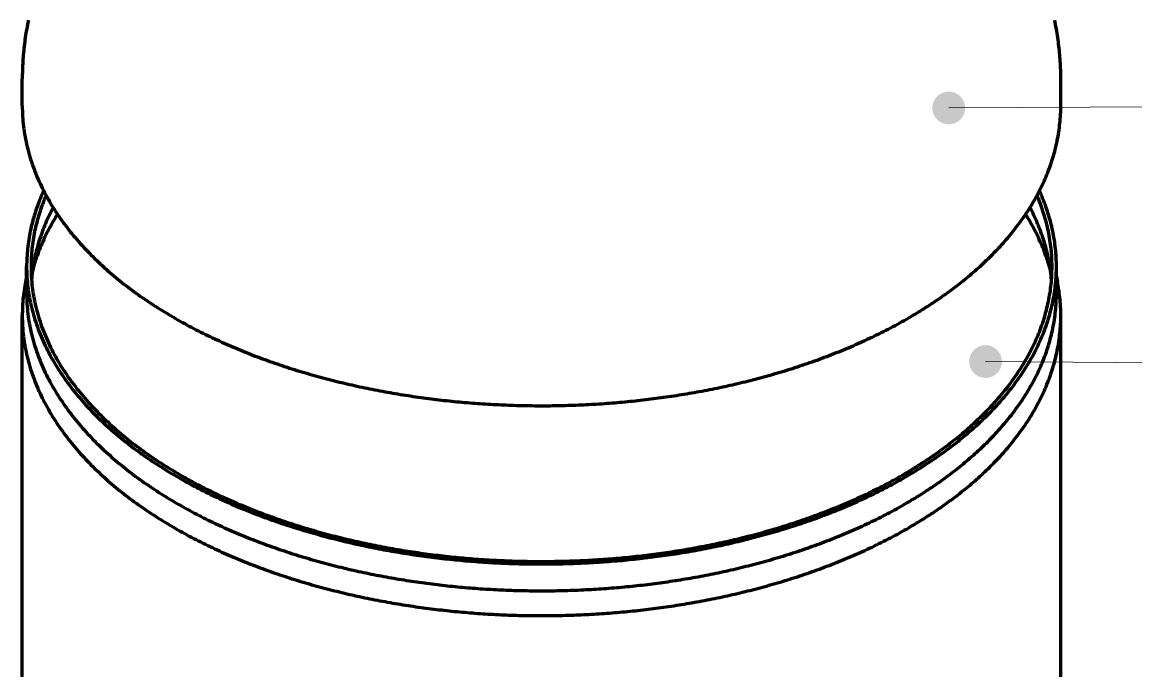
# Model space of a CAD drawing. Header units: millimetres. Extents: x 0 to 594, y 0 to 420.
# Drawn here: x 207.04 to 247.78, y 208.72 to 232.43 of the extents above; entities that cross this region are included whole.
import ezdxf

# ---------------------------------------------------------------- set-up
doc = ezdxf.new("R2010")
doc.units = ezdxf.units.MM
doc.layers.add('01-VISIBLE', color=7, linetype='CONTINUOUS', lineweight=70)
doc.layers.add('08-FINA', color=5, linetype='CONTINUOUS', lineweight=18)

msp = doc.modelspace()

# ---------------------------------------------------------------- hatches: boundary and pattern name
at = {"layer": '08-FINA'}
h = msp.add_hatch(color=7, dxfattribs=at)
h.dxf.hatch_style = 1
edge = h.paths.add_edge_path()
edge.add_arc((240.939, 229.295), 0.6, 0, 360)
h = msp.add_hatch(color=7, dxfattribs=at)
h.dxf.hatch_style = 1
edge = h.paths.add_edge_path()
edge.add_arc((242.285, 220.021), 0.6, 0, 360)

# ---------------------------------------------------------------- linework, layer by layer
at = {"layer": '01-VISIBLE'}
for p, q in [((207.04, 229.378), (207.04, 230.357)), ((245.04, 229.378), (245.04, 230.357)), ((207.2, 222.518), (207.2, 223.498)), ((244.88, 222.518), (244.88, 223.498)), ((207.2, 223.135), (207.162, 222.942)), ((244.88, 223.135), (244.918, 222.942)), ((207.04, 203.766), (207.04, 221.701)), ((245.04, 144.787), (245.04, 221.701))]:
    msp.add_line(p, q, dxfattribs=at)
for points in [[(207.262, 232.503), (207.246, 232.425), (207.23, 232.346), (207.215, 232.267), (207.201, 232.189), (207.187, 232.11), (207.174, 232.031), (207.162, 231.952), (207.15, 231.873), (207.139, 231.793), (207.128, 231.714), (207.118, 231.635), (207.108, 231.555), (207.1, 231.476), (207.091, 231.396), (207.084, 231.316), (207.077, 231.237), (207.07, 231.157), (207.064, 231.077), (207.059, 230.997), (207.055, 230.917), (207.051, 230.837), (207.047, 230.757), (207.045, 230.677), (207.042, 230.597), (207.041, 230.517), (207.04, 230.437), (207.04, 230.357)], [(245.04, 230.357), (245.039, 230.437), (245.038, 230.517), (245.037, 230.597), (245.035, 230.677), (245.032, 230.757), (245.029, 230.837), (245.025, 230.917), (245.02, 230.997), (245.015, 231.077), (245.009, 231.157), (245.003, 231.237), (244.996, 231.316), (244.988, 231.396), (244.98, 231.476), (244.971, 231.555), (244.961, 231.635), (244.951, 231.714), (244.941, 231.793), (244.929, 231.873), (244.917, 231.952), (244.905, 232.031), (244.892, 232.11), (244.878, 232.189), (244.864, 232.267), (244.849, 232.346), (244.834, 232.425), (244.817, 232.503)], [(207.04, 229.378), (207.04, 229.283), (207.042, 229.188), (207.046, 229.093), (207.051, 228.999), (207.057, 228.904), (207.065, 228.809), (207.074, 228.715), (207.085, 228.621), (207.097, 228.527), (207.11, 228.433), (207.125, 228.339), (207.141, 228.246), (207.158, 228.153), (207.177, 228.06), (207.197, 227.967), (207.219, 227.875), (207.241, 227.783), (207.266, 227.691), (207.291, 227.6), (207.317, 227.508), (207.345, 227.418), (207.374, 227.328), (207.405, 227.238), (207.436, 227.148), (207.469, 227.059), (207.503, 226.971), (207.538, 226.883), (207.574, 226.795), (207.611, 226.708), (207.649, 226.621), (207.689, 226.535), (207.729, 226.449), (207.771, 226.364), (207.813, 226.279), (207.857, 226.195), (207.901, 226.111), (207.947, 226.028), (207.994, 225.945), (208.041, 225.863), (208.089, 225.782), (208.139, 225.701), (208.189, 225.62), (208.24, 225.54), (208.292, 225.461), (208.345, 225.382), (208.398, 225.304), (208.453, 225.226), (208.508, 225.149), (208.564, 225.073), (208.62, 224.997), (208.678, 224.921), (208.736, 224.847), (208.795, 224.772), (208.855, 224.699), (208.915, 224.625), (208.976, 224.553), (209.038, 224.481), (209.1, 224.409), (209.163, 224.338), (209.227, 224.268), (209.291, 224.198), (209.356, 224.129), (209.421, 224.06), (209.487, 223.992), (209.553, 223.925), (209.62, 223.858), (209.688, 223.791), (209.756, 223.725), (209.825, 223.66), (209.894, 223.595), (209.964, 223.531), (210.034, 223.467), (210.104, 223.404), (210.175, 223.341), (210.247, 223.279), (210.319, 223.217), (210.391, 223.156), (210.464, 223.095), (210.538, 223.035), (210.611, 222.975), (210.685, 222.916), (210.76, 222.858), (210.835, 222.799), (210.91, 222.742), (210.986, 222.685), (211.062, 222.628), (211.138, 222.572), (211.215, 222.516), (211.292, 222.461), (211.37, 222.406), (211.448, 222.352), (211.526, 222.298), (211.604, 222.245), (211.683, 222.192), (211.762, 222.14), (211.841, 222.088), (211.921, 222.037), (212.001, 221.986), (212.081, 221.935), (212.162, 221.885), (212.243, 221.836), (212.324, 221.787), (212.405, 221.738), (212.487, 221.69), (212.568, 221.642), (212.651, 221.594), (212.733, 221.547), (212.816, 221.501), (212.898, 221.455), (212.982, 221.409), (213.065, 221.364), (213.148, 221.319), (213.232, 221.275), (213.316, 221.231), (213.4, 221.187), (213.485, 221.144), (213.569, 221.101), (213.654, 221.059), (213.739, 221.017), (213.825, 220.975), (213.91, 220.934), (213.996, 220.893), (214.081, 220.853), (214.167, 220.813), (214.254, 220.774), (214.34, 220.734), (214.426, 220.696), (214.513, 220.657), (214.6, 220.619), (214.687, 220.581), (214.774, 220.544), (214.862, 220.507), (214.949, 220.471), (215.037, 220.435), (215.124, 220.399), (215.212, 220.363), (215.301, 220.328), (215.389, 220.294), (215.477, 220.259), (215.566, 220.225), (215.654, 220.192), (215.743, 220.158), (215.832, 220.125), (215.921, 220.093), (216.01, 220.061), (216.1, 220.029), (216.189, 219.997), (216.279, 219.966), (216.368, 219.935), (216.458, 219.905), (216.548, 219.875), (216.638, 219.845), (216.728, 219.816), (216.818, 219.786), (216.909, 219.758), (216.999, 219.729), (217.09, 219.701), (217.18, 219.673), (217.271, 219.646), (217.362, 219.619), (217.453, 219.592), (217.544, 219.566), (217.635, 219.539), (217.726, 219.514), (217.818, 219.488), (217.909, 219.463), (218.001, 219.438), (218.092, 219.414), (218.184, 219.389), (218.276, 219.366), (218.368, 219.342), (218.459, 219.319), (218.551, 219.296), (218.644, 219.273), (218.736, 219.251), (218.828, 219.229), (218.92, 219.207), (219.013, 219.186), (219.105, 219.165), (219.198, 219.144), (219.29, 219.123), (219.383, 219.103), (219.475, 219.083), (219.568, 219.064), (219.661, 219.045), (219.754, 219.026), (219.847, 219.007), (219.94, 218.989), (220.033, 218.971), (220.126, 218.953), (220.219, 218.935), (220.313, 218.918), (220.406, 218.901), (220.499, 218.885), (220.593, 218.868), (220.686, 218.852), (220.78, 218.837), (220.873, 218.821), (220.967, 218.806), (221.061, 218.791), (221.154, 218.777), (221.248, 218.763), (221.342, 218.749), (221.436, 218.735), (221.529, 218.721), (221.623, 218.708), (221.717, 218.696), (221.811, 218.683), (221.905, 218.671), (221.999, 218.659), (222.093, 218.647), (222.188, 218.636), (222.282, 218.625), (222.376, 218.614), (222.47, 218.603), (222.564, 218.593), (222.659, 218.583), (222.753, 218.573), (222.847, 218.564), (222.942, 218.555), (223.036, 218.546), (223.131, 218.537), (223.225, 218.529), (223.32, 218.521), (223.414, 218.513), (223.509, 218.506), (223.603, 218.499), (223.698, 218.492), (223.792, 218.485), (223.887, 218.479), (223.981, 218.473), (224.076, 218.467), (224.171, 218.461), (224.265, 218.456), (224.36, 218.451), (224.455, 218.446), (224.55, 218.442), (224.644, 218.438), (224.739, 218.434), (224.834, 218.43), (224.929, 218.427), (225.023, 218.424), (225.118, 218.421), (225.213, 218.418), (225.308, 218.416), (225.402, 218.414), (225.497, 218.412), (225.592, 218.411), (225.687, 218.41), (225.782, 218.409), (225.877, 218.408), (225.971, 218.408), (226.066, 218.408), (226.161, 218.408), (226.256, 218.409), (226.351, 218.409), (226.445, 218.41), (226.54, 218.412), (226.635, 218.413), (226.73, 218.415), (226.825, 218.417), (226.919, 218.42), (227.014, 218.422), (227.109, 218.425), (227.204, 218.429), (227.298, 218.432), (227.393, 218.436), (227.488, 218.44), (227.583, 218.444), (227.677, 218.449), (227.772, 218.454), (227.867, 218.459), (227.961, 218.464), (228.056, 218.47), (228.151, 218.476), (228.245, 218.482), (228.34, 218.489), (228.434, 218.495), (228.529, 218.503), (228.624, 218.51), (228.718, 218.518), (228.813, 218.525), (228.907, 218.534), (229.001, 218.542), (229.096, 218.551), (229.19, 218.56), (229.285, 218.569), (229.379, 218.579), (229.473, 218.589), (229.568, 218.599), (229.662, 218.609), (229.756, 218.62), (229.85, 218.631), (229.944, 218.642), (230.038, 218.654), (230.133, 218.666), (230.227, 218.678), (230.321, 218.69), (230.415, 218.703), (230.508, 218.716), (230.602, 218.729), (230.696, 218.743), (230.79, 218.756), (230.884, 218.77), (230.977, 218.785), (231.071, 218.8), (231.165, 218.815), (231.258, 218.83), (231.352, 218.845), (231.445, 218.861), (231.539, 218.877), (231.632, 218.894), (231.725, 218.911), (231.819, 218.928), (231.912, 218.945), (232.005, 218.963), (232.098, 218.981), (232.191, 218.999), (232.284, 219.017), (232.377, 219.036), (232.47, 219.055), (232.563, 219.075), (232.656, 219.094), (232.748, 219.115), (232.841, 219.135), (232.933, 219.156), (233.026, 219.176), (233.118, 219.198), (233.211, 219.219), (233.303, 219.241), (233.395, 219.263), (233.487, 219.286), (233.579, 219.309), (233.671, 219.332), (233.763, 219.355), (233.855, 219.379), (233.947, 219.403), (234.038, 219.427), (234.13, 219.452), (234.221, 219.477), (234.313, 219.502), (234.404, 219.528), (234.495, 219.554), (234.586, 219.58), (234.677, 219.607), (234.768, 219.634), (234.859, 219.661), (234.95, 219.689), (235.04, 219.717), (235.131, 219.745), (235.221, 219.774), (235.311, 219.803), (235.402, 219.832), (235.492, 219.862), (235.582, 219.892), (235.671, 219.922), (235.761, 219.953), (235.851, 219.984), (235.94, 220.015), (236.03, 220.047), (236.119, 220.079), (236.208, 220.111), (236.297, 220.144), (236.386, 220.177), (236.475, 220.21), (236.563, 220.244), (236.652, 220.278), (236.74, 220.313), (236.828, 220.348), (236.916, 220.383), (237.004, 220.419), (237.092, 220.455), (237.179, 220.491), (237.267, 220.528), (237.354, 220.565), (237.441, 220.602), (237.528, 220.64), (237.615, 220.679), (237.701, 220.717), (237.788, 220.756), (237.874, 220.796), (237.96, 220.835), (238.046, 220.876), (238.132, 220.916), (238.217, 220.957), (238.302, 220.999), (238.387, 221.04), (238.472, 221.083), (238.557, 221.125), (238.642, 221.168), (238.726, 221.211), (238.81, 221.255), (238.894, 221.3), (238.978, 221.344), (239.061, 221.389), (239.144, 221.435), (239.227, 221.481), (239.31, 221.527), (239.392, 221.574), (239.475, 221.621)], [(239.475, 221.621), (239.544, 221.661), (239.614, 221.702), (239.683, 221.743), (239.752, 221.785), (239.821, 221.826), (239.89, 221.868), (239.959, 221.911), (240.027, 221.954), (240.095, 221.997), (240.163, 222.04), (240.231, 222.084), (240.299, 222.128), (240.366, 222.172), (240.433, 222.217), (240.5, 222.262), (240.566, 222.307), (240.633, 222.353), (240.699, 222.399), (240.765, 222.445), (240.831, 222.492), (240.896, 222.539), (240.961, 222.587), (241.026, 222.635), (241.091, 222.683), (241.155, 222.731), (241.219, 222.78), (241.283, 222.83), (241.347, 222.879), (241.41, 222.929), (241.473, 222.979), (241.536, 223.03), (241.598, 223.081), (241.66, 223.133), (241.722, 223.184), (241.783, 223.237), (241.844, 223.289), (241.905, 223.342), (241.966, 223.395), (242.026, 223.449), (242.086, 223.503), (242.145, 223.558), (242.204, 223.613), (242.263, 223.668), (242.321, 223.724), (242.379, 223.78), (242.437, 223.836), (242.494, 223.893), (242.551, 223.95), (242.607, 224.008), (242.663, 224.066), (242.719, 224.124), (242.774, 224.183), (242.829, 224.242), (242.883, 224.302), (242.937, 224.362), (242.99, 224.422), (243.043, 224.483), (243.096, 224.544), (243.148, 224.606), (243.199, 224.668), (243.25, 224.73), (243.301, 224.793), (243.351, 224.856), (243.4, 224.92), (243.449, 224.984), (243.497, 225.049), (243.545, 225.113), (243.593, 225.179), (243.639, 225.244), (243.685, 225.311), (243.731, 225.377), (243.776, 225.444), (243.82, 225.511), (243.864, 225.579), (243.907, 225.647), (243.95, 225.716), (243.991, 225.785), (244.033, 225.854), (244.073, 225.924), (244.113, 225.994), (244.152, 226.064), (244.191, 226.135), (244.228, 226.206), (244.265, 226.278), (244.302, 226.35), (244.337, 226.422), (244.372, 226.495), (244.406, 226.568), (244.439, 226.642), (244.472, 226.715), (244.503, 226.79), (244.534, 226.864), (244.564, 226.939), (244.593, 227.014), (244.622, 227.09), (244.649, 227.165), (244.676, 227.241), (244.702, 227.318), (244.727, 227.395), (244.751, 227.472), (244.774, 227.549), (244.796, 227.626), (244.817, 227.704), (244.838, 227.782), (244.857, 227.86), (244.875, 227.939), (244.893, 228.017), (244.91, 228.096), (244.925, 228.175), (244.94, 228.255), (244.953, 228.334), (244.966, 228.414), (244.978, 228.494), (244.988, 228.574), (244.998, 228.654), (245.007, 228.734), (245.014, 228.814), (245.021, 228.894), (245.027, 228.975), (245.031, 229.055), (245.035, 229.136), (245.038, 229.216), (245.039, 229.297), (245.04, 229.378)], [(207.82, 226.266), (207.786, 226.192), (207.754, 226.117), (207.722, 226.041), (207.691, 225.966), (207.661, 225.89), (207.632, 225.814), (207.603, 225.737), (207.576, 225.66), (207.549, 225.583), (207.523, 225.505), (207.498, 225.428), (207.475, 225.349), (207.452, 225.271), (207.43, 225.192), (207.409, 225.113), (207.389, 225.034), (207.369, 224.955), (207.351, 224.875), (207.334, 224.795), (207.318, 224.715), (207.303, 224.635), (207.289, 224.555), (207.276, 224.474), (207.264, 224.393), (207.252, 224.312), (207.242, 224.231), (207.233, 224.15), (207.226, 224.069), (207.219, 223.987), (207.213, 223.906), (207.208, 223.824), (207.204, 223.743), (207.202, 223.661), (207.2, 223.579), (207.2, 223.498)], [(244.88, 223.498), (244.879, 223.579), (244.877, 223.661), (244.875, 223.743), (244.871, 223.824), (244.866, 223.906), (244.86, 223.987), (244.854, 224.069), (244.846, 224.15), (244.837, 224.231), (244.827, 224.312), (244.816, 224.393), (244.804, 224.474), (244.79, 224.555), (244.776, 224.635), (244.761, 224.715), (244.745, 224.795), (244.728, 224.875), (244.71, 224.955), (244.691, 225.034), (244.671, 225.113), (244.649, 225.192), (244.627, 225.271), (244.605, 225.349), (244.581, 225.428), (244.556, 225.505), (244.53, 225.583), (244.503, 225.66), (244.476, 225.737), (244.448, 225.814), (244.418, 225.89), (244.388, 225.966), (244.357, 226.041), (244.325, 226.117), (244.293, 226.192), (244.259, 226.266)], [(207.91, 226.096), (207.878, 226.021), (207.847, 225.946), (207.817, 225.871), (207.788, 225.795), (207.76, 225.719), (207.733, 225.643), (207.706, 225.566), (207.681, 225.49), (207.656, 225.412), (207.633, 225.335), (207.61, 225.257), (207.588, 225.179), (207.567, 225.101), (207.547, 225.022), (207.528, 224.943), (207.51, 224.864), (207.493, 224.785), (207.477, 224.706), (207.462, 224.626), (207.448, 224.546), (207.435, 224.466), (207.423, 224.386), (207.412, 224.306), (207.402, 224.225), (207.393, 224.145), (207.385, 224.064), (207.379, 223.983), (207.373, 223.903), (207.368, 223.822), (207.364, 223.741), (207.362, 223.66), (207.36, 223.579), (207.36, 223.498)], [(244.72, 223.498), (244.719, 223.579), (244.717, 223.66), (244.715, 223.741), (244.711, 223.822), (244.706, 223.903), (244.701, 223.983), (244.694, 224.064), (244.686, 224.145), (244.677, 224.225), (244.667, 224.306), (244.656, 224.386), (244.644, 224.466), (244.631, 224.546), (244.617, 224.626), (244.602, 224.706), (244.586, 224.785), (244.569, 224.864), (244.551, 224.943), (244.532, 225.022), (244.512, 225.101), (244.491, 225.179), (244.469, 225.257), (244.447, 225.335), (244.423, 225.412), (244.398, 225.49), (244.373, 225.566), (244.346, 225.643), (244.319, 225.719), (244.291, 225.795), (244.262, 225.871), (244.232, 225.946), (244.201, 226.021), (244.169, 226.096)], [(208.327, 225.408), (208.284, 225.339), (208.242, 225.27), (208.201, 225.2), (208.16, 225.13), (208.12, 225.059), (208.08, 224.988), (208.041, 224.917), (208.003, 224.845), (207.966, 224.773), (207.93, 224.7), (207.894, 224.627), (207.859, 224.554), (207.825, 224.48), (207.791, 224.406), (207.759, 224.332), (207.727, 224.257), (207.696, 224.182), (207.666, 224.106), (207.637, 224.031), (207.608, 223.955), (207.581, 223.878), (207.554, 223.801), (207.528, 223.724), (207.503, 223.647), (207.48, 223.57), (207.456, 223.492), (207.434, 223.413), (207.413, 223.335)], [(208.167, 225.655), (208.129, 225.582), (208.093, 225.509), (208.056, 225.436), (208.021, 225.362), (207.986, 225.288), (207.953, 225.214), (207.92, 225.139), (207.888, 225.064), (207.856, 224.988), (207.826, 224.912), (207.796, 224.836), (207.768, 224.76), (207.74, 224.683), (207.713, 224.606), (207.687, 224.528), (207.662, 224.45), (207.638, 224.372), (207.615, 224.294), (207.592, 224.215), (207.571, 224.136), (207.551, 224.057), (207.531, 223.978), (207.513, 223.898), (207.496, 223.818), (207.48, 223.738)], [(244.666, 223.335), (244.645, 223.413), (244.623, 223.492), (244.6, 223.57), (244.576, 223.647), (244.551, 223.724), (244.525, 223.801), (244.498, 223.878), (244.471, 223.955), (244.443, 224.031), (244.413, 224.106), (244.383, 224.182), (244.352, 224.257), (244.32, 224.332), (244.288, 224.406), (244.254, 224.48), (244.22, 224.554), (244.185, 224.627), (244.149, 224.7), (244.113, 224.773), (244.076, 224.845), (244.038, 224.917), (243.999, 224.988), (243.96, 225.059), (243.919, 225.13), (243.879, 225.2), (243.837, 225.27), (243.795, 225.339), (243.752, 225.408)], [(244.6, 223.738), (244.583, 223.818), (244.566, 223.898), (244.548, 223.978), (244.528, 224.057), (244.508, 224.136), (244.487, 224.215), (244.465, 224.294), (244.441, 224.372), (244.417, 224.45), (244.392, 224.528), (244.366, 224.606), (244.339, 224.683), (244.312, 224.76), (244.283, 224.836), (244.253, 224.912), (244.223, 224.988), (244.192, 225.064), (244.159, 225.139), (244.127, 225.214), (244.093, 225.288), (244.058, 225.362), (244.023, 225.436), (243.987, 225.509), (243.95, 225.582), (243.912, 225.655)], [(207.48, 223.738), (207.464, 223.658), (207.45, 223.577), (207.437, 223.496), (207.424, 223.415), (207.413, 223.334), (207.403, 223.252), (207.394, 223.171), (207.386, 223.089), (207.379, 223.008)], [(244.7, 223.008), (244.693, 223.089), (244.685, 223.171), (244.676, 223.252), (244.666, 223.334), (244.655, 223.415), (244.643, 223.496), (244.629, 223.577), (244.615, 223.658), (244.6, 223.738)], [(207.2, 223.498), (207.2, 223.404), (207.202, 223.31), (207.206, 223.216), (207.211, 223.122), (207.217, 223.028), (207.225, 222.934), (207.234, 222.841), (207.244, 222.747), (207.256, 222.654), (207.27, 222.561), (207.284, 222.468), (207.3, 222.375), (207.317, 222.283), (207.336, 222.191), (207.356, 222.099), (207.377, 222.007), (207.4, 221.916), (207.424, 221.825), (207.449, 221.735), (207.475, 221.644), (207.503, 221.554), (207.531, 221.465), (207.562, 221.376), (207.593, 221.287), (207.625, 221.199), (207.659, 221.111), (207.693, 221.024), (207.729, 220.937), (207.766, 220.85), (207.804, 220.764), (207.843, 220.679), (207.883, 220.594), (207.925, 220.509), (207.967, 220.425), (208.01, 220.342), (208.054, 220.259), (208.099, 220.176), (208.145, 220.094), (208.193, 220.013), (208.241, 219.932), (208.289, 219.852), (208.339, 219.772), (208.39, 219.693), (208.441, 219.614), (208.494, 219.536), (208.547, 219.458), (208.601, 219.381), (208.655, 219.305), (208.711, 219.229), (208.767, 219.154), (208.824, 219.079), (208.882, 219.005), (208.94, 218.931), (208.999, 218.858), (209.059, 218.785), (209.12, 218.714), (209.181, 218.642), (209.243, 218.571), (209.305, 218.501), (209.368, 218.431), (209.432, 218.362), (209.496, 218.293), (209.561, 218.225), (209.626, 218.158), (209.692, 218.091), (209.759, 218.024), (209.826, 217.958), (209.893, 217.893), (209.961, 217.828), (210.03, 217.764), (210.099, 217.7), (210.169, 217.637), (210.239, 217.574), (210.309, 217.512), (210.38, 217.45), (210.451, 217.389), (210.523, 217.328), (210.596, 217.268), (210.668, 217.208), (210.741, 217.149), (210.815, 217.091), (210.889, 217.032), (210.963, 216.975), (211.038, 216.918), (211.113, 216.861), (211.188, 216.805), (211.264, 216.749), (211.34, 216.694), (211.416, 216.639), (211.493, 216.585), (211.57, 216.531), (211.648, 216.478), (211.726, 216.425), (211.804, 216.373), (211.882, 216.321), (211.961, 216.27), (212.04, 216.219), (212.119, 216.168), (212.199, 216.118), (212.279, 216.068), (212.359, 216.019), (212.439, 215.971), (212.52, 215.922), (212.601, 215.874), (212.682, 215.827), (212.763, 215.78), (212.845, 215.733), (212.927, 215.687), (213.009, 215.642), (213.092, 215.596), (213.174, 215.551), (213.257, 215.507), (213.34, 215.463), (213.423, 215.419), (213.507, 215.376), (213.591, 215.333), (213.675, 215.291), (213.759, 215.249), (213.843, 215.207), (213.927, 215.166), (214.012, 215.125), (214.097, 215.085), (214.182, 215.045), (214.267, 215.005), (214.353, 214.966), (214.438, 214.927), (214.524, 214.889), (214.61, 214.851), (214.696, 214.813), (214.783, 214.776), (214.869, 214.739), (214.956, 214.702), (215.042, 214.666), (215.129, 214.63), (215.216, 214.594), (215.304, 214.559), (215.391, 214.525), (215.478, 214.49), (215.566, 214.456), (215.654, 214.422), (215.742, 214.389), (215.83, 214.356), (215.918, 214.323), (216.006, 214.291), (216.095, 214.259), (216.183, 214.228), (216.272, 214.196), (216.361, 214.166), (216.45, 214.135), (216.539, 214.105), (216.628, 214.075), (216.717, 214.045), (216.807, 214.016), (216.896, 213.987), (216.986, 213.959), (217.075, 213.931), (217.165, 213.903), (217.255, 213.875), (217.345, 213.848), (217.435, 213.821), (217.525, 213.795), (217.616, 213.768), (217.706, 213.742), (217.796, 213.717), (217.887, 213.692), (217.978, 213.667), (218.068, 213.642), (218.159, 213.618), (218.25, 213.594), (218.341, 213.57), (218.432, 213.547), (218.523, 213.524), (218.614, 213.501), (218.706, 213.478), (218.797, 213.456), (218.889, 213.434), (218.98, 213.413), (219.072, 213.392), (219.163, 213.371), (219.255, 213.35), (219.347, 213.33), (219.439, 213.31), (219.531, 213.29), (219.623, 213.271), (219.715, 213.252), (219.807, 213.233), (219.899, 213.214), (219.991, 213.196), (220.084, 213.178), (220.176, 213.161), (220.268, 213.143), (220.361, 213.126), (220.453, 213.11), (220.546, 213.093), (220.639, 213.077), (220.731, 213.061), (220.824, 213.046), (220.917, 213.03), (221.01, 213.015), (221.102, 213.001), (221.195, 212.986), (221.288, 212.972), (221.381, 212.958), (221.474, 212.945), (221.567, 212.931), (221.661, 212.918), (221.754, 212.906), (221.847, 212.893), (221.94, 212.881), (222.033, 212.869), (222.127, 212.858), (222.22, 212.846), (222.313, 212.835), (222.407, 212.825), (222.5, 212.814), (222.594, 212.804), (222.687, 212.794), (222.781, 212.784), (222.874, 212.775), (222.968, 212.766), (223.061, 212.757), (223.155, 212.749), (223.249, 212.74), (223.342, 212.732), (223.436, 212.725), (223.53, 212.717), (223.624, 212.71), (223.717, 212.703), (223.811, 212.697), (223.905, 212.69), (223.999, 212.684), (224.093, 212.679), (224.187, 212.673), (224.28, 212.668), (224.374, 212.663), (224.468, 212.658), (224.562, 212.654), (224.656, 212.65), (224.75, 212.646), (224.844, 212.642), (224.938, 212.639), (225.032, 212.636), (225.126, 212.633), (225.22, 212.631), (225.314, 212.628), (225.408, 212.627), (225.502, 212.625), (225.596, 212.623), (225.69, 212.622), (225.784, 212.621), (225.878, 212.621), (225.972, 212.62), (226.066, 212.62), (226.16, 212.621), (226.254, 212.621), (226.348, 212.622), (226.442, 212.623), (226.536, 212.624), (226.63, 212.626), (226.724, 212.628), (226.818, 212.63), (226.912, 212.632), (227.006, 212.635), (227.1, 212.638), (227.194, 212.641), (227.288, 212.644), (227.382, 212.648), (227.476, 212.652), (227.57, 212.656), (227.664, 212.661), (227.757, 212.666), (227.851, 212.671), (227.945, 212.676), (228.039, 212.682), (228.133, 212.688), (228.227, 212.694), (228.321, 212.7), (228.414, 212.707), (228.508, 212.714), (228.602, 212.721), (228.696, 212.729), (228.789, 212.737), (228.883, 212.745), (228.977, 212.753), (229.07, 212.762), (229.164, 212.771), (229.257, 212.78), (229.351, 212.79), (229.444, 212.799), (229.538, 212.81), (229.631, 212.82), (229.725, 212.831), (229.818, 212.841), (229.911, 212.853), (230.005, 212.864), (230.098, 212.876), (230.191, 212.888), (230.285, 212.9), (230.378, 212.913), (230.471, 212.926), (230.564, 212.939), (230.657, 212.952), (230.75, 212.966), (230.843, 212.98), (230.936, 212.994), (231.029, 213.009), (231.122, 213.024), (231.214, 213.039), (231.307, 213.054), (231.4, 213.07), (231.492, 213.086), (231.585, 213.102), (231.678, 213.119), (231.77, 213.136), (231.863, 213.153), (231.955, 213.17), (232.047, 213.188), (232.14, 213.206), (232.232, 213.225), (232.324, 213.243), (232.416, 213.262), (232.508, 213.282), (232.6, 213.301), (232.692, 213.321), (232.784, 213.341), (232.875, 213.362), (232.967, 213.382), (233.059, 213.404), (233.15, 213.425), (233.242, 213.447), (233.333, 213.469), (233.425, 213.491), (233.516, 213.513), (233.607, 213.536), (233.698, 213.56), (233.789, 213.583), (233.88, 213.607), (233.971, 213.631), (234.062, 213.656), (234.152, 213.681), (234.243, 213.706), (234.333, 213.731), (234.424, 213.757), (234.514, 213.783), (234.604, 213.809), (234.695, 213.836), (234.785, 213.863), (234.875, 213.891), (234.964, 213.918), (235.054, 213.946), (235.144, 213.975), (235.233, 214.003), (235.323, 214.032), (235.412, 214.062), (235.501, 214.092), (235.59, 214.122), (235.679, 214.152), (235.768, 214.183), (235.857, 214.214), (235.946, 214.245), (236.034, 214.277), (236.122, 214.309), (236.211, 214.342), (236.299, 214.375), (236.387, 214.408), (236.475, 214.441), (236.562, 214.475), (236.65, 214.509), (236.737, 214.544), (236.824, 214.579), (236.912, 214.614), (236.999, 214.65), (237.085, 214.686), (237.172, 214.722), (237.259, 214.759), (237.345, 214.796), (237.431, 214.834), (237.517, 214.872), (237.603, 214.91), (237.689, 214.949), (237.774, 214.988), (237.86, 215.027), (237.945, 215.067), (238.03, 215.108), (238.114, 215.148), (238.199, 215.189), (238.283, 215.231), (238.368, 215.272), (238.452, 215.315), (238.536, 215.357), (238.619, 215.4), (238.702, 215.444), (238.786, 215.488), (238.869, 215.532), (238.951, 215.577), (239.034, 215.622), (239.116, 215.667), (239.198, 215.713), (239.28, 215.759), (239.361, 215.806)], [(207.36, 223.498), (207.36, 223.404), (207.362, 223.311), (207.366, 223.218), (207.371, 223.125), (207.377, 223.032), (207.385, 222.939), (207.394, 222.846), (207.404, 222.754), (207.416, 222.661), (207.429, 222.569), (207.443, 222.477), (207.459, 222.385), (207.476, 222.293), (207.495, 222.202), (207.515, 222.111), (207.536, 222.02), (207.558, 221.93), (207.582, 221.839), (207.607, 221.75), (207.633, 221.66), (207.66, 221.571), (207.689, 221.482), (207.718, 221.394), (207.749, 221.306), (207.782, 221.218), (207.815, 221.131), (207.849, 221.045), (207.885, 220.958), (207.921, 220.873), (207.959, 220.787), (207.998, 220.703), (208.038, 220.618), (208.078, 220.535), (208.12, 220.451), (208.163, 220.369), (208.207, 220.286), (208.252, 220.205), (208.297, 220.123), (208.344, 220.043), (208.392, 219.962), (208.44, 219.883), (208.489, 219.804), (208.54, 219.725), (208.591, 219.647), (208.643, 219.57), (208.695, 219.493), (208.749, 219.416), (208.803, 219.341), (208.858, 219.265), (208.914, 219.191), (208.97, 219.117), (209.028, 219.043), (209.086, 218.97), (209.144, 218.897), (209.203, 218.826), (209.263, 218.754), (209.324, 218.683), (209.385, 218.613), (209.447, 218.543), (209.51, 218.474), (209.573, 218.406), (209.637, 218.338), (209.701, 218.27), (209.766, 218.203), (209.831, 218.137), (209.897, 218.071), (209.963, 218.005), (210.03, 217.94), (210.098, 217.876), (210.166, 217.812), (210.234, 217.749), (210.303, 217.686), (210.373, 217.624), (210.443, 217.563), (210.513, 217.501), (210.584, 217.441), (210.655, 217.381), (210.727, 217.321), (210.799, 217.262), (210.871, 217.203), (210.944, 217.145), (211.017, 217.087), (211.091, 217.03), (211.165, 216.974), (211.239, 216.917), (211.314, 216.862), (211.389, 216.807), (211.465, 216.752), (211.541, 216.698), (211.617, 216.644), (211.693, 216.591), (211.77, 216.538), (211.847, 216.485), (211.925, 216.433), (212.002, 216.382), (212.08, 216.331), (212.159, 216.28), (212.237, 216.23), (212.316, 216.181), (212.395, 216.132), (212.475, 216.083), (212.555, 216.034), (212.635, 215.987), (212.715, 215.939), (212.795, 215.892), (212.876, 215.846), (212.957, 215.799), (213.038, 215.754), (213.12, 215.708), (213.201, 215.663), (213.283, 215.619), (213.366, 215.575), (213.448, 215.531), (213.531, 215.488), (213.613, 215.445), (213.696, 215.403), (213.78, 215.361), (213.863, 215.319), (213.947, 215.278), (214.03, 215.237), (214.114, 215.196), (214.198, 215.156), (214.283, 215.117), (214.367, 215.077), (214.452, 215.039), (214.537, 215), (214.622, 214.962), (214.707, 214.924), (214.793, 214.887), (214.878, 214.85), (214.964, 214.813), (215.05, 214.777), (215.136, 214.741), (215.222, 214.705), (215.308, 214.67), (215.395, 214.635), (215.481, 214.601), (215.568, 214.567), (215.655, 214.533), (215.742, 214.499), (215.829, 214.466), (215.917, 214.434), (216.004, 214.401), (216.092, 214.369), (216.179, 214.338), (216.267, 214.306), (216.355, 214.275), (216.443, 214.245), (216.531, 214.214), (216.619, 214.185), (216.708, 214.155), (216.796, 214.126), (216.885, 214.097), (216.974, 214.068), (217.062, 214.04), (217.151, 214.012), (217.24, 213.984), (217.33, 213.957), (217.419, 213.93), (217.508, 213.903), (217.598, 213.877), (217.687, 213.851), (217.777, 213.825), (217.866, 213.8), (217.956, 213.775), (218.046, 213.75), (218.136, 213.726), (218.226, 213.702), (218.316, 213.678), (218.406, 213.654), (218.497, 213.631), (218.587, 213.608), (218.678, 213.586), (218.768, 213.563), (218.859, 213.541), (218.949, 213.52), (219.04, 213.499), (219.131, 213.477), (219.222, 213.457), (219.313, 213.436), (219.404, 213.416), (219.495, 213.396), (219.586, 213.377), (219.677, 213.358), (219.769, 213.339), (219.86, 213.32), (219.951, 213.302), (220.043, 213.284), (220.134, 213.266), (220.226, 213.248), (220.317, 213.231), (220.409, 213.214), (220.501, 213.198), (220.593, 213.181), (220.684, 213.165), (220.776, 213.15), (220.868, 213.134), (220.96, 213.119), (221.052, 213.104), (221.144, 213.09), (221.236, 213.075), (221.329, 213.061), (221.421, 213.048), (221.513, 213.034), (221.605, 213.021), (221.698, 213.008), (221.79, 212.996), (221.882, 212.983), (221.975, 212.971), (222.067, 212.959), (222.16, 212.948), (222.252, 212.937), (222.345, 212.926), (222.438, 212.915), (222.53, 212.905), (222.623, 212.895), (222.716, 212.885), (222.808, 212.875), (222.901, 212.866), (222.994, 212.857), (223.087, 212.848), (223.18, 212.84), (223.272, 212.832), (223.365, 212.824), (223.458, 212.816), (223.551, 212.809), (223.644, 212.802), (223.737, 212.795), (223.83, 212.788), (223.923, 212.782), (224.016, 212.776), (224.109, 212.771), (224.202, 212.765), (224.295, 212.76), (224.388, 212.755), (224.482, 212.75), (224.575, 212.746), (224.668, 212.742), (224.761, 212.738), (224.854, 212.735), (224.947, 212.731), (225.04, 212.728), (225.134, 212.725), (225.227, 212.723), (225.32, 212.721), (225.413, 212.719), (225.506, 212.717), (225.6, 212.716), (225.693, 212.715), (225.786, 212.714), (225.879, 212.713), (225.972, 212.713), (226.066, 212.713), (226.159, 212.713), (226.252, 212.713), (226.345, 212.714), (226.439, 212.715), (226.532, 212.717), (226.625, 212.718), (226.718, 212.72), (226.811, 212.722), (226.905, 212.724), (226.998, 212.727), (227.091, 212.73), (227.184, 212.733), (227.277, 212.736), (227.37, 212.74), (227.464, 212.744), (227.557, 212.748), (227.65, 212.753), (227.743, 212.758), (227.836, 212.763), (227.929, 212.768), (228.022, 212.774), (228.115, 212.78), (228.208, 212.786), (228.301, 212.792), (228.394, 212.799), (228.487, 212.806), (228.58, 212.813), (228.673, 212.82), (228.766, 212.828), (228.859, 212.836), (228.952, 212.845), (229.044, 212.853), (229.137, 212.862), (229.23, 212.871), (229.323, 212.881), (229.415, 212.89), (229.508, 212.9), (229.601, 212.911), (229.693, 212.921), (229.786, 212.932), (229.879, 212.943), (229.971, 212.954), (230.064, 212.966), (230.156, 212.978), (230.248, 212.99), (230.341, 213.003), (230.433, 213.015), (230.525, 213.028), (230.618, 213.042), (230.71, 213.055), (230.802, 213.069), (230.894, 213.083), (230.986, 213.098), (231.078, 213.113), (231.17, 213.128), (231.262, 213.143), (231.354, 213.158), (231.446, 213.174), (231.538, 213.191), (231.63, 213.207), (231.721, 213.224), (231.813, 213.241), (231.905, 213.258), (231.996, 213.276), (232.088, 213.294), (232.179, 213.312), (232.27, 213.33), (232.362, 213.349), (232.453, 213.368), (232.544, 213.388), (232.635, 213.407), (232.726, 213.427), (232.817, 213.448), (232.908, 213.468), (232.999, 213.489), (233.09, 213.51), (233.181, 213.532), (233.271, 213.554), (233.362, 213.576), (233.452, 213.598), (233.543, 213.621), (233.633, 213.644), (233.723, 213.667), (233.813, 213.691), (233.904, 213.715), (233.994, 213.739), (234.083, 213.764), (234.173, 213.789), (234.263, 213.814), (234.353, 213.84), (234.442, 213.865), (234.532, 213.892), (234.621, 213.918), (234.71, 213.945), (234.8, 213.972), (234.889, 214), (234.978, 214.027), (235.066, 214.056), (235.155, 214.084), (235.244, 214.113), (235.332, 214.142), (235.421, 214.171), (235.509, 214.201), (235.597, 214.231), (235.686, 214.262), (235.774, 214.293), (235.861, 214.324), (235.949, 214.355), (236.037, 214.387), (236.124, 214.419), (236.212, 214.452), (236.299, 214.485), (236.386, 214.518), (236.473, 214.552), (236.56, 214.586), (236.646, 214.62), (236.733, 214.655), (236.819, 214.69), (236.905, 214.725), (236.992, 214.761), (237.078, 214.797), (237.163, 214.833), (237.249, 214.87), (237.334, 214.908), (237.42, 214.945), (237.505, 214.983), (237.59, 215.022), (237.675, 215.06), (237.759, 215.099), (237.844, 215.139), (237.928, 215.179), (238.012, 215.219), (238.096, 215.26), (238.18, 215.301), (238.263, 215.342), (238.346, 215.384), (238.429, 215.426), (238.512, 215.469), (238.595, 215.512), (238.677, 215.556), (238.76, 215.6), (238.842, 215.644), (238.923, 215.689), (239.005, 215.734), (239.086, 215.779), (239.167, 215.825), (239.248, 215.872)], [(239.248, 215.872), (239.318, 215.912), (239.388, 215.953), (239.457, 215.994), (239.526, 216.035), (239.595, 216.077), (239.664, 216.119), (239.732, 216.161), (239.8, 216.204), (239.868, 216.247), (239.936, 216.291), (240.004, 216.334), (240.071, 216.378), (240.139, 216.423), (240.206, 216.468), (240.272, 216.513), (240.339, 216.558), (240.405, 216.604), (240.471, 216.65), (240.537, 216.697), (240.603, 216.743), (240.668, 216.791), (240.733, 216.838), (240.798, 216.886), (240.862, 216.934), (240.926, 216.983), (240.99, 217.032), (241.054, 217.081), (241.117, 217.131), (241.181, 217.181), (241.243, 217.232), (241.306, 217.283), (241.368, 217.334), (241.43, 217.385), (241.491, 217.437), (241.553, 217.49), (241.614, 217.543), (241.674, 217.596), (241.734, 217.649), (241.794, 217.703), (241.854, 217.757), (241.913, 217.812), (241.972, 217.867), (242.03, 217.923), (242.088, 217.978), (242.146, 218.035), (242.203, 218.091), (242.26, 218.149), (242.316, 218.206), (242.372, 218.264), (242.428, 218.322), (242.483, 218.381), (242.538, 218.44), (242.592, 218.499), (242.646, 218.559), (242.7, 218.62), (242.753, 218.68), (242.805, 218.742), (242.857, 218.803), (242.909, 218.865), (242.959, 218.928), (243.01, 218.99), (243.06, 219.054), (243.109, 219.117), (243.158, 219.181), (243.207, 219.246), (243.254, 219.311), (243.301, 219.376), (243.348, 219.442), (243.394, 219.508), (243.44, 219.574), (243.484, 219.641), (243.529, 219.708), (243.572, 219.776), (243.615, 219.844), (243.658, 219.913), (243.699, 219.982), (243.74, 220.051), (243.78, 220.121), (243.82, 220.191), (243.859, 220.262), (243.897, 220.333), (243.935, 220.404), (243.971, 220.476), (244.007, 220.548), (244.042, 220.62), (244.077, 220.693), (244.111, 220.766), (244.143, 220.84), (244.176, 220.914), (244.207, 220.988), (244.237, 221.063), (244.267, 221.138), (244.296, 221.213), (244.323, 221.288), (244.35, 221.364), (244.377, 221.441), (244.402, 221.517), (244.426, 221.594), (244.45, 221.671), (244.472, 221.748), (244.494, 221.826), (244.514, 221.904), (244.534, 221.982), (244.553, 222.06), (244.571, 222.139), (244.588, 222.218), (244.603, 222.297), (244.618, 222.376), (244.632, 222.455), (244.645, 222.535), (244.657, 222.614), (244.668, 222.694), (244.677, 222.774), (244.686, 222.854), (244.694, 222.934), (244.701, 223.015), (244.707, 223.095), (244.711, 223.176), (244.715, 223.256), (244.717, 223.337), (244.719, 223.417), (244.72, 223.498)], [(239.361, 215.806), (239.431, 215.847), (239.501, 215.888), (239.57, 215.929), (239.639, 215.97), (239.708, 216.012), (239.777, 216.054), (239.845, 216.096), (239.914, 216.139), (239.982, 216.182), (240.05, 216.225), (240.118, 216.269), (240.185, 216.313), (240.252, 216.358), (240.319, 216.402), (240.386, 216.447), (240.453, 216.493), (240.519, 216.539), (240.585, 216.585), (240.651, 216.631), (240.717, 216.678), (240.782, 216.725), (240.847, 216.773), (240.912, 216.82), (240.977, 216.869), (241.041, 216.917), (241.105, 216.966), (241.169, 217.015), (241.232, 217.065), (241.295, 217.115), (241.358, 217.166), (241.421, 217.216), (241.483, 217.268), (241.545, 217.319), (241.607, 217.371), (241.668, 217.423), (241.729, 217.476), (241.79, 217.529), (241.85, 217.582), (241.91, 217.636), (241.97, 217.69), (242.029, 217.745), (242.088, 217.8), (242.147, 217.855), (242.205, 217.911), (242.263, 217.967), (242.32, 218.024), (242.377, 218.081), (242.434, 218.138), (242.49, 218.196), (242.546, 218.254), (242.601, 218.312), (242.656, 218.371), (242.711, 218.431), (242.765, 218.49), (242.818, 218.551), (242.871, 218.611), (242.924, 218.672), (242.976, 218.734), (243.028, 218.795), (243.079, 218.858), (243.13, 218.92), (243.18, 218.983), (243.23, 219.047), (243.279, 219.111), (243.328, 219.175), (243.376, 219.24), (243.423, 219.305), (243.47, 219.37), (243.517, 219.436), (243.563, 219.502), (243.608, 219.569), (243.652, 219.636), (243.696, 219.704), (243.74, 219.772), (243.782, 219.84), (243.825, 219.909), (243.866, 219.978), (243.907, 220.047), (243.947, 220.117), (243.986, 220.188), (244.025, 220.258), (244.063, 220.33), (244.1, 220.401), (244.136, 220.473), (244.172, 220.545), (244.207, 220.618), (244.241, 220.691), (244.275, 220.764), (244.308, 220.838), (244.339, 220.912), (244.37, 220.986), (244.401, 221.061), (244.43, 221.136), (244.459, 221.211), (244.486, 221.287), (244.513, 221.363), (244.539, 221.439), (244.564, 221.516), (244.588, 221.593), (244.612, 221.67), (244.634, 221.747), (244.655, 221.825), (244.676, 221.903), (244.696, 221.981), (244.714, 222.06), (244.732, 222.138), (244.749, 222.217), (244.764, 222.296), (244.779, 222.375), (244.793, 222.455), (244.806, 222.534), (244.817, 222.614), (244.828, 222.694), (244.838, 222.774), (244.847, 222.854), (244.854, 222.934), (244.861, 223.015), (244.867, 223.095), (244.871, 223.175), (244.875, 223.256), (244.878, 223.336), (244.879, 223.417), (244.88, 223.498)], [(207.162, 222.942), (207.146, 222.861), (207.131, 222.779), (207.118, 222.697), (207.105, 222.614), (207.094, 222.532), (207.084, 222.449), (207.075, 222.366), (207.066, 222.283), (207.059, 222.2), (207.053, 222.117), (207.048, 222.034), (207.045, 221.951), (207.042, 221.868), (207.04, 221.785), (207.04, 221.701)], [(245.04, 221.701), (245.039, 221.785), (245.037, 221.868), (245.035, 221.951), (245.031, 222.034), (245.026, 222.117), (245.02, 222.2), (245.013, 222.283), (245.005, 222.366), (244.995, 222.449), (244.985, 222.532), (244.974, 222.614), (244.961, 222.697), (244.948, 222.779), (244.933, 222.861), (244.918, 222.942)], [(207.2, 222.518), (207.2, 222.424), (207.202, 222.33), (207.206, 222.236), (207.211, 222.142), (207.217, 222.048), (207.225, 221.955), (207.234, 221.861), (207.244, 221.768), (207.256, 221.674), (207.27, 221.581), (207.284, 221.488), (207.3, 221.396), (207.317, 221.303), (207.336, 221.211), (207.356, 221.119), (207.377, 221.028), (207.4, 220.936), (207.424, 220.845), (207.449, 220.755), (207.475, 220.664), (207.503, 220.575), (207.531, 220.485), (207.562, 220.396), (207.593, 220.307), (207.625, 220.219), (207.659, 220.131), (207.693, 220.044), (207.729, 219.957), (207.766, 219.87), (207.804, 219.784), (207.843, 219.699), (207.883, 219.614), (207.925, 219.529), (207.967, 219.445), (208.01, 219.362), (208.054, 219.279), (208.099, 219.196), (208.145, 219.115), (208.193, 219.033), (208.241, 218.952), (208.289, 218.872), (208.339, 218.792), (208.39, 218.713), (208.441, 218.634), (208.494, 218.556), (208.547, 218.479), (208.601, 218.402), (208.655, 218.325), (208.711, 218.249), (208.767, 218.174), (208.824, 218.099), (208.882, 218.025), (208.94, 217.951), (208.999, 217.878), (209.059, 217.806), (209.12, 217.734), (209.181, 217.662), (209.243, 217.591), (209.305, 217.521), (209.368, 217.451), (209.432, 217.382), (209.496, 217.314), (209.561, 217.245), (209.626, 217.178), (209.692, 217.111), (209.759, 217.044), (209.826, 216.978), (209.893, 216.913), (209.961, 216.848), (210.03, 216.784), (210.099, 216.72), (210.169, 216.657), (210.239, 216.594), (210.309, 216.532), (210.38, 216.47), (210.451, 216.409), (210.523, 216.348), (210.596, 216.288), (210.668, 216.229), (210.741, 216.169), (210.815, 216.111), (210.889, 216.053), (210.963, 215.995), (211.038, 215.938), (211.113, 215.881), (211.188, 215.825), (211.264, 215.769), (211.34, 215.714), (211.416, 215.66), (211.493, 215.605), (211.57, 215.552), (211.648, 215.498), (211.726, 215.445), (211.804, 215.393), (211.882, 215.341), (211.961, 215.29), (212.04, 215.239), (212.119, 215.188), (212.199, 215.138), (212.279, 215.089), (212.359, 215.039), (212.439, 214.991), (212.52, 214.942), (212.601, 214.895), (212.682, 214.847), (212.763, 214.8), (212.845, 214.754), (212.927, 214.708), (213.009, 214.662), (213.092, 214.617), (213.174, 214.572), (213.257, 214.527), (213.34, 214.483), (213.423, 214.44), (213.507, 214.396), (213.591, 214.354), (213.675, 214.311), (213.759, 214.269), (213.843, 214.228), (213.927, 214.186), (214.012, 214.146), (214.097, 214.105), (214.182, 214.065), (214.267, 214.026), (214.353, 213.986), (214.438, 213.947), (214.524, 213.909), (214.61, 213.871), (214.696, 213.833), (214.783, 213.796), (214.869, 213.759), (214.956, 213.722), (215.042, 213.686), (215.129, 213.65), (215.216, 213.615), (215.304, 213.579), (215.391, 213.545), (215.478, 213.51), (215.566, 213.476), (215.654, 213.443), (215.742, 213.409), (215.83, 213.376), (215.918, 213.344), (216.006, 213.311), (216.095, 213.279), (216.183, 213.248), (216.272, 213.217), (216.361, 213.186), (216.45, 213.155), (216.539, 213.125), (216.628, 213.095), (216.717, 213.066), (216.807, 213.036), (216.896, 213.008), (216.986, 212.979), (217.075, 212.951), (217.165, 212.923), (217.255, 212.895), (217.345, 212.868), (217.435, 212.841), (217.525, 212.815), (217.616, 212.789), (217.706, 212.763), (217.796, 212.737), (217.887, 212.712), (217.978, 212.687), (218.068, 212.662), (218.159, 212.638), (218.25, 212.614), (218.341, 212.59), (218.432, 212.567), (218.523, 212.544), (218.614, 212.521), (218.706, 212.499), (218.797, 212.476), (218.889, 212.455), (218.98, 212.433), (219.072, 212.412), (219.163, 212.391), (219.255, 212.37), (219.347, 212.35), (219.439, 212.33), (219.531, 212.31), (219.623, 212.291), (219.715, 212.272), (219.807, 212.253), (219.899, 212.235), (219.991, 212.216), (220.084, 212.198), (220.176, 212.181), (220.268, 212.163), (220.361, 212.146), (220.453, 212.13), (220.546, 212.113), (220.639, 212.097), (220.731, 212.081), (220.824, 212.066), (220.917, 212.05), (221.01, 212.035), (221.102, 212.021), (221.195, 212.006), (221.288, 211.992), (221.381, 211.978), (221.474, 211.965), (221.567, 211.951), (221.661, 211.938), (221.754, 211.926), (221.847, 211.913), (221.94, 211.901), (222.033, 211.889), (222.127, 211.878), (222.22, 211.866), (222.313, 211.855), (222.407, 211.845), (222.5, 211.834), (222.594, 211.824), (222.687, 211.814), (222.781, 211.805), (222.874, 211.795), (222.968, 211.786), (223.061, 211.777), (223.155, 211.769), (223.249, 211.761), (223.342, 211.753), (223.436, 211.745), (223.53, 211.738), (223.624, 211.73), (223.717, 211.724), (223.811, 211.717), (223.905, 211.711), (223.999, 211.705), (224.093, 211.699), (224.187, 211.693), (224.28, 211.688), (224.374, 211.683), (224.468, 211.678), (224.562, 211.674), (224.656, 211.67), (224.75, 211.666), (224.844, 211.663), (224.938, 211.659), (225.032, 211.656), (225.126, 211.653), (225.22, 211.651), (225.314, 211.649), (225.408, 211.647), (225.502, 211.645), (225.596, 211.644), (225.69, 211.642), (225.784, 211.642), (225.878, 211.641), (225.972, 211.641), (226.066, 211.641), (226.16, 211.641), (226.254, 211.641), (226.348, 211.642), (226.442, 211.643), (226.536, 211.644), (226.63, 211.646), (226.724, 211.648), (226.818, 211.65), (226.912, 211.652), (227.006, 211.655), (227.1, 211.658), (227.194, 211.661), (227.288, 211.664), (227.382, 211.668), (227.476, 211.672), (227.57, 211.677), (227.664, 211.681), (227.757, 211.686), (227.851, 211.691), (227.945, 211.696), (228.039, 211.702), (228.133, 211.708), (228.227, 211.714), (228.321, 211.721), (228.414, 211.727), (228.508, 211.734), (228.602, 211.742), (228.696, 211.749), (228.789, 211.757), (228.883, 211.765), (228.977, 211.774), (229.07, 211.782), (229.164, 211.791), (229.257, 211.8), (229.351, 211.81), (229.444, 211.82), (229.538, 211.83), (229.631, 211.84), (229.725, 211.851), (229.818, 211.862), (229.911, 211.873), (230.005, 211.884), (230.098, 211.896), (230.191, 211.908), (230.285, 211.92), (230.378, 211.933), (230.471, 211.946), (230.564, 211.959), (230.657, 211.972), (230.75, 211.986), (230.843, 212), (230.936, 212.014), (231.029, 212.029), (231.122, 212.044), (231.214, 212.059), (231.307, 212.074), (231.4, 212.09), (231.492, 212.106), (231.585, 212.122), (231.678, 212.139), (231.77, 212.156), (231.863, 212.173), (231.955, 212.191), (232.047, 212.208), (232.14, 212.227), (232.232, 212.245), (232.324, 212.264), (232.416, 212.283), (232.508, 212.302), (232.6, 212.321), (232.692, 212.341), (232.784, 212.361), (232.875, 212.382), (232.967, 212.403), (233.059, 212.424), (233.15, 212.445), (233.242, 212.467), (233.333, 212.489), (233.425, 212.511), (233.516, 212.534), (233.607, 212.557), (233.698, 212.58), (233.789, 212.603), (233.88, 212.627), (233.971, 212.651), (234.062, 212.676), (234.152, 212.701), (234.243, 212.726), (234.333, 212.751), (234.424, 212.777), (234.514, 212.803), (234.604, 212.83), (234.695, 212.856), (234.785, 212.883), (234.875, 212.911), (234.964, 212.939), (235.054, 212.967), (235.144, 212.995), (235.233, 213.024), (235.323, 213.053), (235.412, 213.082), (235.501, 213.112), (235.59, 213.142), (235.679, 213.172), (235.768, 213.203), (235.857, 213.234), (235.946, 213.266), (236.034, 213.297), (236.122, 213.329), (236.211, 213.362), (236.299, 213.395), (236.387, 213.428), (236.475, 213.461), (236.562, 213.495), (236.65, 213.53), (236.737, 213.564), (236.824, 213.599), (236.912, 213.634), (236.999, 213.67), (237.085, 213.706), (237.172, 213.743), (237.259, 213.779), (237.345, 213.817), (237.431, 213.854), (237.517, 213.892), (237.603, 213.93), (237.689, 213.969), (237.774, 214.008), (237.86, 214.048), (237.945, 214.088), (238.03, 214.128), (238.114, 214.168), (238.199, 214.209), (238.283, 214.251), (238.368, 214.293), (238.452, 214.335), (238.536, 214.377), (238.619, 214.421), (238.702, 214.464), (238.786, 214.508), (238.869, 214.552), (238.951, 214.597), (239.034, 214.642), (239.116, 214.687), (239.198, 214.733), (239.28, 214.78), (239.361, 214.826)], [(239.361, 214.826), (239.431, 214.867), (239.501, 214.908), (239.57, 214.949), (239.639, 214.99), (239.708, 215.032), (239.777, 215.074), (239.845, 215.116), (239.914, 215.159), (239.982, 215.202), (240.05, 215.246), (240.118, 215.289), (240.185, 215.333), (240.252, 215.378), (240.319, 215.422), (240.386, 215.468), (240.453, 215.513), (240.519, 215.559), (240.585, 215.605), (240.651, 215.651), (240.717, 215.698), (240.782, 215.745), (240.847, 215.793), (240.912, 215.841), (240.977, 215.889), (241.041, 215.937), (241.105, 215.986), (241.169, 216.036), (241.232, 216.085), (241.295, 216.135), (241.358, 216.186), (241.421, 216.237), (241.483, 216.288), (241.545, 216.339), (241.607, 216.391), (241.668, 216.443), (241.729, 216.496), (241.79, 216.549), (241.85, 216.603), (241.91, 216.656), (241.97, 216.711), (242.029, 216.765), (242.088, 216.82), (242.147, 216.875), (242.205, 216.931), (242.263, 216.987), (242.32, 217.044), (242.377, 217.101), (242.434, 217.158), (242.49, 217.216), (242.546, 217.274), (242.601, 217.333), (242.656, 217.392), (242.711, 217.451), (242.765, 217.511), (242.818, 217.571), (242.871, 217.631), (242.924, 217.692), (242.976, 217.754), (243.028, 217.816), (243.079, 217.878), (243.13, 217.94), (243.18, 218.003), (243.23, 218.067), (243.279, 218.131), (243.328, 218.195), (243.376, 218.26), (243.423, 218.325), (243.47, 218.39), (243.517, 218.456), (243.563, 218.523), (243.608, 218.589), (243.652, 218.656), (243.696, 218.724), (243.74, 218.792), (243.782, 218.86), (243.825, 218.929), (243.866, 218.998), (243.907, 219.068), (243.947, 219.138), (243.986, 219.208), (244.025, 219.279), (244.063, 219.35), (244.1, 219.421), (244.136, 219.493), (244.172, 219.565), (244.207, 219.638), (244.241, 219.711), (244.275, 219.784), (244.308, 219.858), (244.339, 219.932), (244.37, 220.006), (244.401, 220.081), (244.43, 220.156), (244.459, 220.231), (244.486, 220.307), (244.513, 220.383), (244.539, 220.459), (244.564, 220.536), (244.588, 220.613), (244.612, 220.69), (244.634, 220.767), (244.655, 220.845), (244.676, 220.923), (244.696, 221.001), (244.714, 221.08), (244.732, 221.158), (244.749, 221.237), (244.764, 221.316), (244.779, 221.396), (244.793, 221.475), (244.806, 221.554), (244.817, 221.634), (244.828, 221.714), (244.838, 221.794), (244.847, 221.874), (244.854, 221.954), (244.861, 222.035), (244.867, 222.115), (244.871, 222.196), (244.875, 222.276), (244.878, 222.357), (244.879, 222.437), (244.88, 222.518)], [(207.04, 221.701), (207.04, 221.607), (207.042, 221.512), (207.046, 221.417), (207.051, 221.322), (207.057, 221.228), (207.065, 221.133), (207.074, 221.039), (207.085, 220.945), (207.097, 220.851), (207.11, 220.757), (207.125, 220.663), (207.141, 220.57), (207.158, 220.476), (207.177, 220.383), (207.197, 220.291), (207.219, 220.198), (207.241, 220.106), (207.266, 220.015), (207.291, 219.923), (207.317, 219.832), (207.345, 219.742), (207.374, 219.651), (207.405, 219.562), (207.436, 219.472), (207.469, 219.383), (207.503, 219.294), (207.538, 219.206), (207.574, 219.119), (207.611, 219.031), (207.649, 218.945), (207.689, 218.859), (207.729, 218.773), (207.771, 218.688), (207.813, 218.603), (207.857, 218.519), (207.901, 218.435), (207.947, 218.352), (207.994, 218.269), (208.041, 218.187), (208.089, 218.106), (208.139, 218.025), (208.189, 217.944), (208.24, 217.864), (208.292, 217.785), (208.345, 217.706), (208.398, 217.628), (208.453, 217.55), (208.508, 217.473), (208.564, 217.397), (208.62, 217.321), (208.678, 217.245), (208.736, 217.17), (208.795, 217.096), (208.855, 217.022), (208.915, 216.949), (208.976, 216.877), (209.038, 216.805), (209.1, 216.733), (209.163, 216.662), (209.227, 216.592), (209.291, 216.522), (209.356, 216.453), (209.421, 216.384), (209.487, 216.316), (209.553, 216.248), (209.62, 216.181), (209.688, 216.115), (209.756, 216.049), (209.825, 215.984), (209.894, 215.919), (209.964, 215.854), (210.034, 215.791), (210.104, 215.727), (210.175, 215.665), (210.247, 215.602), (210.319, 215.541), (210.391, 215.479), (210.464, 215.419), (210.538, 215.359), (210.611, 215.299), (210.685, 215.24), (210.76, 215.181), (210.835, 215.123), (210.91, 215.066), (210.986, 215.008), (211.062, 214.952), (211.138, 214.896), (211.215, 214.84), (211.292, 214.785), (211.37, 214.73), (211.448, 214.676), (211.526, 214.622), (211.604, 214.569), (211.683, 214.516), (211.762, 214.464), (211.841, 214.412), (211.921, 214.361), (212.001, 214.31), (212.081, 214.259), (212.162, 214.209), (212.243, 214.159), (212.324, 214.11), (212.405, 214.062), (212.487, 214.013), (212.568, 213.966), (212.651, 213.918), (212.733, 213.871), (212.816, 213.825), (212.898, 213.779), (212.982, 213.733), (213.065, 213.688), (213.148, 213.643), (213.232, 213.598), (213.316, 213.554), (213.4, 213.511), (213.485, 213.468), (213.569, 213.425), (213.654, 213.383), (213.739, 213.341), (213.825, 213.299), (213.91, 213.258), (213.996, 213.217), (214.081, 213.177), (214.167, 213.137), (214.254, 213.097), (214.34, 213.058), (214.426, 213.019), (214.513, 212.981), (214.6, 212.943), (214.687, 212.905), (214.774, 212.868), (214.862, 212.831), (214.949, 212.794), (215.037, 212.758), (215.124, 212.723), (215.212, 212.687), (215.301, 212.652), (215.389, 212.617), (215.477, 212.583), (215.566, 212.549), (215.654, 212.515), (215.743, 212.482), (215.832, 212.449), (215.921, 212.417), (216.01, 212.384), (216.1, 212.353), (216.189, 212.321), (216.279, 212.29), (216.368, 212.259), (216.458, 212.229), (216.548, 212.199), (216.638, 212.169), (216.728, 212.139), (216.818, 212.11), (216.909, 212.081), (216.999, 212.053), (217.09, 212.025), (217.18, 211.997), (217.271, 211.97), (217.362, 211.943), (217.453, 211.916), (217.544, 211.889), (217.635, 211.863), (217.726, 211.837), (217.818, 211.812), (217.909, 211.787), (218.001, 211.762), (218.092, 211.737), (218.184, 211.713), (218.276, 211.689), (218.368, 211.666), (218.459, 211.643), (218.551, 211.62), (218.644, 211.597), (218.736, 211.575), (218.828, 211.553), (218.92, 211.531), (219.013, 211.51), (219.105, 211.488), (219.198, 211.468), (219.29, 211.447), (219.383, 211.427), (219.475, 211.407), (219.568, 211.388), (219.661, 211.368), (219.754, 211.349), (219.847, 211.331), (219.94, 211.312), (220.033, 211.294), (220.126, 211.277), (220.219, 211.259), (220.313, 211.242), (220.406, 211.225), (220.499, 211.208), (220.593, 211.192), (220.686, 211.176), (220.78, 211.16), (220.873, 211.145), (220.967, 211.13), (221.061, 211.115), (221.154, 211.101), (221.248, 211.086), (221.342, 211.072), (221.436, 211.059), (221.529, 211.045), (221.623, 211.032), (221.717, 211.019), (221.811, 211.007), (221.905, 210.995), (221.999, 210.983), (222.093, 210.971), (222.188, 210.96), (222.282, 210.948), (222.376, 210.938), (222.47, 210.927), (222.564, 210.917), (222.659, 210.907), (222.753, 210.897), (222.847, 210.888), (222.942, 210.879), (223.036, 210.87), (223.131, 210.861), (223.225, 210.853), (223.32, 210.845), (223.414, 210.837), (223.509, 210.829), (223.603, 210.822), (223.698, 210.815), (223.792, 210.809), (223.887, 210.802), (223.981, 210.796), (224.076, 210.79), (224.171, 210.785), (224.265, 210.78), (224.36, 210.775), (224.455, 210.77), (224.55, 210.766), (224.644, 210.761), (224.739, 210.757), (224.834, 210.754), (224.929, 210.75), (225.023, 210.747), (225.118, 210.745), (225.213, 210.742), (225.308, 210.74), (225.402, 210.738), (225.497, 210.736), (225.592, 210.735), (225.687, 210.734), (225.782, 210.733), (225.877, 210.732), (225.971, 210.732), (226.066, 210.732), (226.161, 210.732), (226.256, 210.732), (226.351, 210.733), (226.445, 210.734), (226.54, 210.736), (226.635, 210.737), (226.73, 210.739), (226.825, 210.741), (226.919, 210.743), (227.014, 210.746), (227.109, 210.749), (227.204, 210.752), (227.298, 210.756), (227.393, 210.76), (227.488, 210.764), (227.583, 210.768), (227.677, 210.773), (227.772, 210.777), (227.867, 210.783), (227.961, 210.788), (228.056, 210.794), (228.151, 210.8), (228.245, 210.806), (228.34, 210.812), (228.434, 210.819), (228.529, 210.826), (228.624, 210.834), (228.718, 210.841), (228.813, 210.849), (228.907, 210.857), (229.001, 210.866), (229.096, 210.875), (229.19, 210.884), (229.285, 210.893), (229.379, 210.902), (229.473, 210.912), (229.568, 210.922), (229.662, 210.933), (229.756, 210.944), (229.85, 210.955), (229.944, 210.966), (230.038, 210.977), (230.133, 210.989), (230.227, 211.001), (230.321, 211.014), (230.415, 211.026), (230.508, 211.039), (230.602, 211.053), (230.696, 211.066), (230.79, 211.08), (230.884, 211.094), (230.977, 211.109), (231.071, 211.123), (231.165, 211.138), (231.258, 211.154), (231.352, 211.169), (231.445, 211.185), (231.539, 211.201), (231.632, 211.218), (231.725, 211.234), (231.819, 211.251), (231.912, 211.269), (232.005, 211.286), (232.098, 211.304), (232.191, 211.323), (232.284, 211.341), (232.377, 211.36), (232.47, 211.379), (232.563, 211.399), (232.656, 211.418), (232.748, 211.438), (232.841, 211.459), (232.933, 211.479), (233.026, 211.5), (233.118, 211.521), (233.211, 211.543), (233.303, 211.565), (233.395, 211.587), (233.487, 211.61), (233.579, 211.632), (233.671, 211.656), (233.763, 211.679), (233.855, 211.703), (233.947, 211.727), (234.038, 211.751), (234.13, 211.776), (234.221, 211.801), (234.313, 211.826), (234.404, 211.852), (234.495, 211.878), (234.586, 211.904), (234.677, 211.931), (234.768, 211.958), (234.859, 211.985), (234.95, 212.013), (235.04, 212.041), (235.131, 212.069), (235.221, 212.098), (235.311, 212.127), (235.402, 212.156), (235.492, 212.185), (235.582, 212.215), (235.671, 212.246), (235.761, 212.276), (235.851, 212.307), (235.94, 212.339), (236.03, 212.37), (236.119, 212.402), (236.208, 212.435), (236.297, 212.468), (236.386, 212.501), (236.475, 212.534), (236.563, 212.568), (236.652, 212.602), (236.74, 212.637), (236.828, 212.672), (236.916, 212.707), (237.004, 212.743), (237.092, 212.779), (237.179, 212.815), (237.267, 212.852), (237.354, 212.889), (237.441, 212.926), (237.528, 212.964), (237.615, 213.002), (237.701, 213.041), (237.788, 213.08), (237.874, 213.119), (237.96, 213.159), (238.046, 213.199), (238.132, 213.24), (238.217, 213.281), (238.302, 213.322), (238.387, 213.364), (238.472, 213.406), (238.557, 213.449), (238.642, 213.492), (238.726, 213.535), (238.81, 213.579), (238.894, 213.623), (238.978, 213.668), (239.061, 213.713), (239.144, 213.758), (239.227, 213.804), (239.31, 213.851), (239.392, 213.897), (239.475, 213.945)], [(239.475, 213.945), (239.544, 213.985), (239.614, 214.026), (239.683, 214.067), (239.752, 214.108), (239.821, 214.15), (239.89, 214.192), (239.959, 214.235), (240.027, 214.277), (240.095, 214.32), (240.163, 214.364), (240.231, 214.407), (240.299, 214.452), (240.366, 214.496), (240.433, 214.541), (240.5, 214.586), (240.566, 214.631), (240.633, 214.677), (240.699, 214.723), (240.765, 214.769), (240.831, 214.816), (240.896, 214.863), (240.961, 214.911), (241.026, 214.958), (241.091, 215.007), (241.155, 215.055), (241.219, 215.104), (241.283, 215.153), (241.347, 215.203), (241.41, 215.253), (241.473, 215.303), (241.536, 215.354), (241.598, 215.405), (241.66, 215.456), (241.722, 215.508), (241.783, 215.56), (241.844, 215.613), (241.905, 215.666), (241.966, 215.719), (242.026, 215.773), (242.086, 215.827), (242.145, 215.882), (242.204, 215.936), (242.263, 215.992), (242.321, 216.047), (242.379, 216.103), (242.437, 216.16), (242.494, 216.217), (242.551, 216.274), (242.607, 216.331), (242.663, 216.389), (242.719, 216.448), (242.774, 216.507), (242.829, 216.566), (242.883, 216.625), (242.937, 216.685), (242.99, 216.746), (243.043, 216.807), (243.096, 216.868), (243.148, 216.929), (243.199, 216.992), (243.25, 217.054), (243.301, 217.117), (243.351, 217.18), (243.4, 217.244), (243.449, 217.308), (243.497, 217.372), (243.545, 217.437), (243.593, 217.502), (243.639, 217.568), (243.685, 217.634), (243.731, 217.701), (243.776, 217.768), (243.82, 217.835), (243.864, 217.903), (243.907, 217.971), (243.95, 218.039), (243.991, 218.108), (244.033, 218.178), (244.073, 218.247), (244.113, 218.318), (244.152, 218.388), (244.191, 218.459), (244.228, 218.53), (244.265, 218.602), (244.302, 218.674), (244.337, 218.746), (244.372, 218.819), (244.406, 218.892), (244.439, 218.965), (244.472, 219.039), (244.503, 219.113), (244.534, 219.188), (244.564, 219.263), (244.593, 219.338), (244.622, 219.413), (244.649, 219.489), (244.676, 219.565), (244.702, 219.642), (244.727, 219.718), (244.751, 219.795), (244.774, 219.873), (244.796, 219.95), (244.817, 220.028), (244.838, 220.106), (244.857, 220.184), (244.875, 220.263), (244.893, 220.341), (244.91, 220.42), (244.925, 220.499), (244.94, 220.579), (244.953, 220.658), (244.966, 220.738), (244.978, 220.817), (244.988, 220.897), (244.998, 220.977), (245.007, 221.057), (245.014, 221.138), (245.021, 221.218), (245.027, 221.299), (245.031, 221.379), (245.035, 221.46), (245.038, 221.54), (245.039, 221.621), (245.04, 221.701)]]:
    msp.add_lwpolyline(points, dxfattribs=at)
at = {"layer": '08-FINA'}
for p, q in [((369.5, 229.976), (240.939, 229.295)), ((369.5, 219.035), (242.285, 220.021))]:
    msp.add_line(p, q, dxfattribs=at)

doc.saveas('drawing.dxf')
